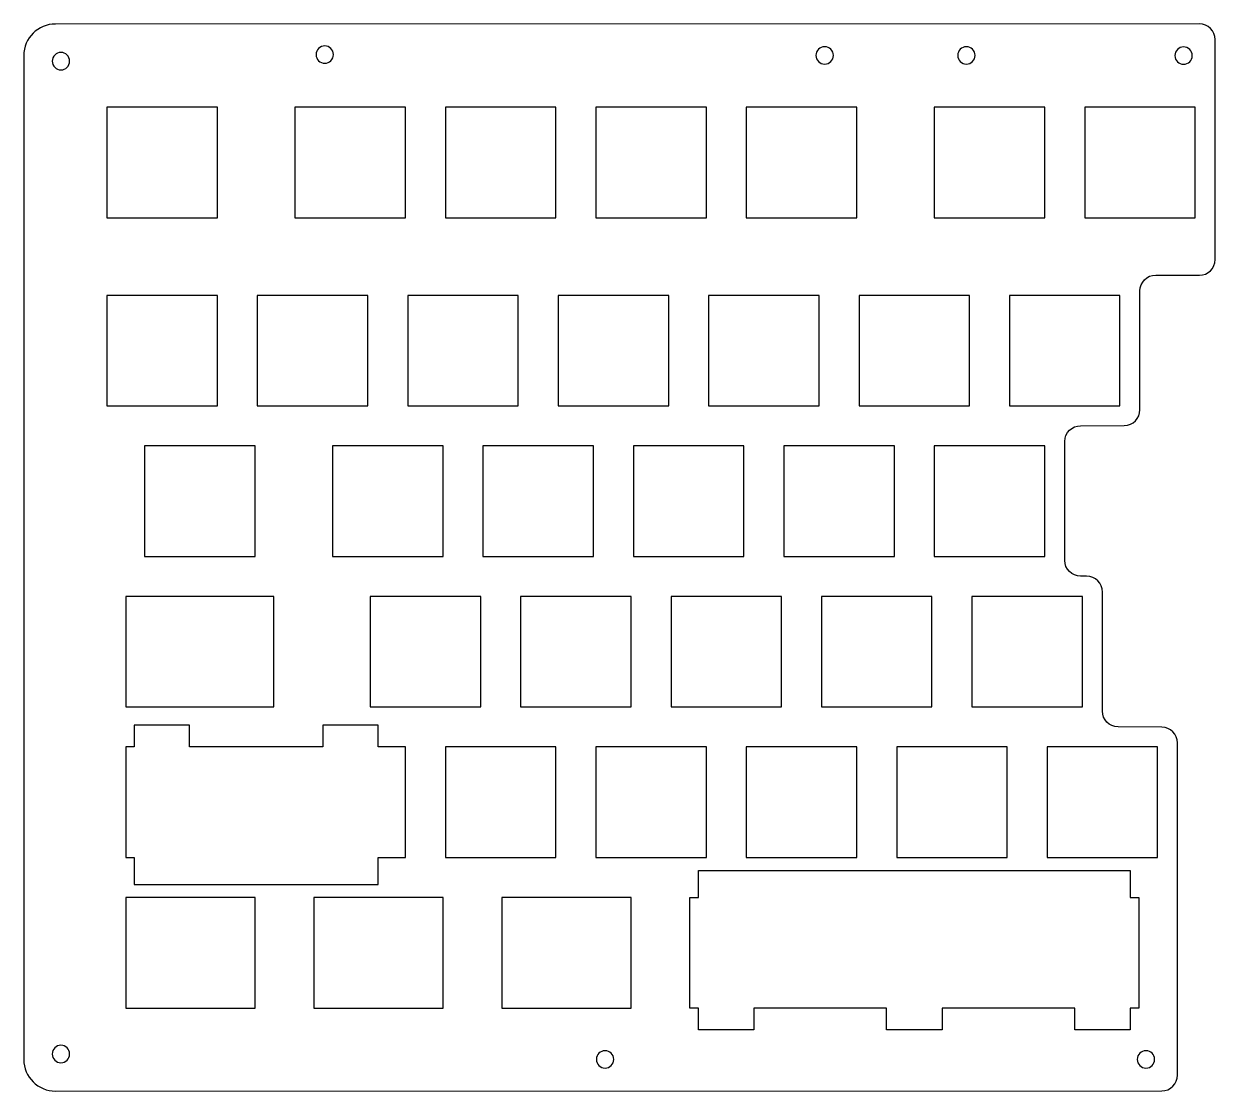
# Model space of a CAD drawing. Header units: inches. Extents: x 75 to 226, y 82 to 217.
import ezdxf

# ---------------------------------------------------------------- set-up
doc = ezdxf.new("R2010")
doc.units = ezdxf.units.IN
doc.header["$MEASUREMENT"] = 0
doc.layers.add('Layer 1', color=7, linetype='Continuous')

# ---------------------------------------------------------------- blocks, each defined once
blk = doc.blocks.new('block 2')
at = {"layer": 'Layer 1', "color": 173, "lineweight": 25, "true_color": 0x6d6cb2}
blk.add_open_spline([(78.67, 217.45), (78.67, 217.45), (223.54, 217.47), (223.54, 217.47), (224.65, 217.47), (225.54, 216.58), (225.54, 215.47), (225.54, 215.47), (225.54, 187.65), (225.54, 187.65), (225.54, 186.54), (224.64, 185.64), (223.54, 185.65), (223.54, 185.65), (218.03, 185.67), (218.03, 185.67), (216.92, 185.68), (216.02, 184.78), (216.02, 183.67), (216.02, 183.67), (216.02, 168.63), (216.02, 168.63), (216.02, 167.52), (215.13, 166.63), (214.02, 166.63), (214.02, 166.63), (208.49, 166.61), (208.49, 166.61), (207.39, 166.61), (206.49, 165.72), (206.49, 164.61), (206.49, 164.61), (206.49, 149.56), (206.49, 149.56), (206.49, 148.46), (207.39, 147.56), (208.49, 147.56), (208.49, 147.56), (209.26, 147.56), (209.26, 147.56), (210.36, 147.56), (211.26, 146.66), (211.26, 145.56), (211.26, 145.56), (211.26, 130.5), (211.26, 130.5), (211.26, 129.4), (212.15, 128.5), (213.25, 128.5), (213.25, 128.5), (218.79, 128.47), (218.79, 128.47), (219.89, 128.46), (220.78, 127.57), (220.78, 126.47), (220.78, 126.47), (220.78, 84.42), (220.78, 84.42), (220.78, 83.31), (219.89, 82.42), (218.78, 82.42), (218.78, 82.42), (78.67, 82.39), (78.67, 82.39), (76.46, 82.39), (74.67, 84.18), (74.67, 86.39), (74.67, 86.39), (74.67, 213.45), (74.67, 213.45), (74.67, 215.66), (76.46, 217.45), (78.67, 217.45)], degree=3, knots=[0, 0, 0, 0, 1, 1, 1, 2, 2, 2, 3, 3, 3, 4, 4, 4, 5, 5, 5, 6, 6, 6, 7, 7, 7, 8, 8, 8, 9, 9, 9, 10, 10, 10, 11, 11, 11, 12, 12, 12, 13, 13, 13, 14, 14, 14, 15, 15, 15, 16, 16, 16, 17, 17, 17, 18, 18, 18, 19, 19, 19, 20, 20, 20, 21, 21, 21, 22, 22, 22, 23, 23, 23, 24, 24, 24, 24], dxfattribs=at)
blk = doc.blocks.new('block 3')
at = {"layer": 'Layer 1', "color": 195, "lineweight": 25, "true_color": 0x794d9e}
blk.add_open_spline([(80.47, 212.75), (80.47, 212.14), (79.98, 211.65), (79.37, 211.65), (78.76, 211.65), (78.27, 212.14), (78.27, 212.75), (78.27, 213.36), (78.76, 213.85), (79.37, 213.85), (79.98, 213.85), (80.47, 213.36), (80.47, 212.75)], degree=3, knots=[0, 0, 0, 0, 1, 1, 1, 2, 2, 2, 3, 3, 3, 4, 4, 4, 4], dxfattribs=at)
blk = doc.blocks.new('block 4')
at = {"layer": 'Layer 1', "color": 195, "lineweight": 25, "true_color": 0x794d9e}
blk.add_open_spline([(80.47, 87.09), (80.47, 86.48), (79.98, 85.99), (79.37, 85.99), (78.76, 85.99), (78.27, 86.48), (78.27, 87.09), (78.27, 87.7), (78.76, 88.19), (79.37, 88.19), (79.98, 88.19), (80.47, 87.7), (80.47, 87.09)], degree=3, knots=[0, 0, 0, 0, 1, 1, 1, 2, 2, 2, 3, 3, 3, 4, 4, 4, 4], dxfattribs=at)
blk = doc.blocks.new('block 5')
at = {"layer": 'Layer 1', "color": 195, "lineweight": 25, "true_color": 0x794d9e}
blk.add_open_spline([(149.38, 86.41), (149.38, 85.8), (148.89, 85.31), (148.28, 85.31), (147.67, 85.31), (147.18, 85.8), (147.18, 86.41), (147.18, 87.02), (147.67, 87.51), (148.28, 87.51), (148.89, 87.51), (149.38, 87.02), (149.38, 86.41)], degree=3, knots=[0, 0, 0, 0, 1, 1, 1, 2, 2, 2, 3, 3, 3, 4, 4, 4, 4], dxfattribs=at)
blk = doc.blocks.new('block 6')
at = {"layer": 'Layer 1', "color": 195, "lineweight": 25, "true_color": 0x794d9e}
blk.add_open_spline([(113.88, 213.58), (113.88, 212.97), (113.39, 212.48), (112.78, 212.48), (112.17, 212.48), (111.68, 212.97), (111.68, 213.58), (111.68, 214.18), (112.17, 214.68), (112.78, 214.68), (113.39, 214.68), (113.88, 214.18), (113.88, 213.58)], degree=3, knots=[0, 0, 0, 0, 1, 1, 1, 2, 2, 2, 3, 3, 3, 4, 4, 4, 4], dxfattribs=at)
blk = doc.blocks.new('block 7')
at = {"layer": 'Layer 1', "color": 195, "lineweight": 25, "true_color": 0x794d9e}
blk.add_open_spline([(217.88, 86.41), (217.88, 85.8), (217.39, 85.31), (216.78, 85.31), (216.17, 85.31), (215.68, 85.8), (215.68, 86.41), (215.68, 87.02), (216.17, 87.51), (216.78, 87.51), (217.39, 87.51), (217.88, 87.02), (217.88, 86.41)], degree=3, knots=[0, 0, 0, 0, 1, 1, 1, 2, 2, 2, 3, 3, 3, 4, 4, 4, 4], dxfattribs=at)
blk = doc.blocks.new('block 8')
at = {"layer": 'Layer 1', "color": 195, "lineweight": 25, "true_color": 0x794d9e}
blk.add_open_spline([(222.64, 213.45), (222.64, 212.84), (222.15, 212.35), (221.54, 212.35), (220.94, 212.35), (220.44, 212.84), (220.44, 213.45), (220.44, 214.06), (220.94, 214.55), (221.54, 214.55), (222.15, 214.55), (222.64, 214.06), (222.64, 213.45)], degree=3, knots=[0, 0, 0, 0, 1, 1, 1, 2, 2, 2, 3, 3, 3, 4, 4, 4, 4], dxfattribs=at)
blk = doc.blocks.new('block 9')
at = {"layer": 'Layer 1', "color": 195, "lineweight": 25, "true_color": 0x794d9e}
blk.add_open_spline([(177.19, 213.48), (177.19, 212.87), (176.7, 212.38), (176.09, 212.38), (175.48, 212.38), (174.99, 212.87), (174.99, 213.48), (174.99, 214.08), (175.48, 214.58), (176.09, 214.58), (176.7, 214.58), (177.19, 214.08), (177.19, 213.48)], degree=3, knots=[0, 0, 0, 0, 1, 1, 1, 2, 2, 2, 3, 3, 3, 4, 4, 4, 4], dxfattribs=at)
blk = doc.blocks.new('block 10')
at = {"layer": 'Layer 1', "color": 195, "lineweight": 25, "true_color": 0x794d9e}
blk.add_open_spline([(195.14, 213.48), (195.14, 212.87), (194.65, 212.38), (194.04, 212.38), (193.43, 212.38), (192.94, 212.87), (192.94, 213.48), (192.94, 214.08), (193.43, 214.58), (194.04, 214.58), (194.65, 214.58), (195.14, 214.08), (195.14, 213.48)], degree=3, knots=[0, 0, 0, 0, 1, 1, 1, 2, 2, 2, 3, 3, 3, 4, 4, 4, 4], dxfattribs=at)
blk = doc.blocks.new('block 11')
at = {"layer": 'Layer 1', "color": 178, "lineweight": 25, "true_color": 0x010101}
blk.add_lwpolyline([(159.01, 106.91), (160.1, 106.91), (160.1, 110.31), (163.6, 110.31), (167.1, 110.31), (183.91, 110.31), (183.98, 110.31), (187.41, 110.31), (187.48, 110.31), (190.91, 110.31), (190.98, 110.31), (207.79, 110.31), (211.29, 110.31), (214.79, 110.31), (214.79, 106.91), (215.88, 106.91), (215.88, 92.91), (214.79, 92.91), (214.79, 90.16), (207.79, 90.16), (207.79, 92.91), (206.35, 92.91), (201.88, 92.91), (194.44, 92.91), (192.35, 92.91), (190.98, 92.91), (190.98, 90.16), (190.91, 90.16), (183.98, 90.16), (183.91, 90.16), (183.91, 92.91), (182.54, 92.91), (180.44, 92.91), (175.39, 92.91), (173.01, 92.91), (168.54, 92.91), (167.1, 92.91), (167.1, 90.16), (160.1, 90.16), (160.1, 92.91), (159.01, 92.91), (159.01, 106.91)], dxfattribs=at)
blk = doc.blocks.new('block 12')
at = {"layer": 'Layer 1', "color": 178, "lineweight": 25, "true_color": 0x010101}
blk.add_lwpolyline([(111.1, 125.96), (109.01, 125.96), (101.58, 125.96), (97.1, 125.96), (95.66, 125.96), (95.66, 128.71), (88.66, 128.71), (88.66, 125.96), (87.58, 125.96), (87.58, 111.96), (88.66, 111.96), (88.66, 108.56), (92.16, 108.56), (95.66, 108.56), (112.54, 108.56), (116.04, 108.56), (119.54, 108.56), (119.54, 111.96), (123.01, 111.96), (123.01, 125.96), (119.54, 125.96), (119.54, 128.71), (112.54, 128.71), (112.54, 125.96), (111.1, 125.96)], dxfattribs=at)
blk = doc.blocks.new('block 13')
at = {"layer": 'Layer 1', "color": 178, "lineweight": 25, "true_color": 0x010101}
blk.add_lwpolyline([(87.58, 131.01), (92.34, 131.01), (101.58, 131.01), (106.34, 131.01), (106.34, 145.01), (101.58, 145.01), (92.34, 145.01), (87.58, 145.01), (87.58, 131.01)], dxfattribs=at)
blk = doc.blocks.new('block 14')
at = {"layer": 'Layer 1', "color": 178, "lineweight": 25, "true_color": 0x010101}
blk.add_lwpolyline([(111.39, 92.91), (113.77, 92.91), (125.39, 92.91), (127.77, 92.91), (127.77, 106.91), (125.39, 106.91), (113.77, 106.91), (111.39, 106.91), (111.39, 92.91)], dxfattribs=at)
blk = doc.blocks.new('block 15')
at = {"layer": 'Layer 1', "color": 178, "lineweight": 25, "true_color": 0x010101}
blk.add_lwpolyline([(135.2, 92.91), (137.58, 92.91), (149.2, 92.91), (151.58, 92.91), (151.58, 106.91), (149.2, 106.91), (137.58, 106.91), (135.2, 106.91), (135.2, 92.91)], dxfattribs=at)
blk = doc.blocks.new('block 16')
at = {"layer": 'Layer 1', "color": 178, "lineweight": 25, "true_color": 0x010101}
blk.add_lwpolyline([(87.58, 92.91), (89.96, 92.91), (101.58, 92.91), (103.96, 92.91), (103.96, 106.91), (101.58, 106.91), (89.96, 106.91), (87.58, 106.91), (87.58, 92.91)], dxfattribs=at)
blk = doc.blocks.new('block 17')
at = {"layer": 'Layer 1', "color": 178, "lineweight": 25, "true_color": 0x010101}
blk.add_lwpolyline([(85.19, 192.93), (99.19, 192.93), (99.19, 206.93), (85.19, 206.93), (85.19, 192.93)], dxfattribs=at)
blk = doc.blocks.new('block 18')
at = {"layer": 'Layer 1', "color": 178, "lineweight": 25, "true_color": 0x010101}
blk.add_lwpolyline([(109.01, 192.93), (123.01, 192.93), (123.01, 206.93), (109.01, 206.93), (109.01, 192.93)], dxfattribs=at)
blk = doc.blocks.new('block 19')
at = {"layer": 'Layer 1', "color": 178, "lineweight": 25, "true_color": 0x010101}
blk.add_lwpolyline([(128.06, 192.93), (142.06, 192.93), (142.06, 206.93), (128.06, 206.93), (128.06, 192.93)], dxfattribs=at)
blk = doc.blocks.new('block 20')
at = {"layer": 'Layer 1', "color": 178, "lineweight": 25, "true_color": 0x010101}
blk.add_lwpolyline([(147.11, 192.93), (161.11, 192.93), (161.11, 206.93), (147.11, 206.93), (147.11, 192.93)], dxfattribs=at)
blk = doc.blocks.new('block 21')
at = {"layer": 'Layer 1', "color": 178, "lineweight": 25, "true_color": 0x010101}
blk.add_lwpolyline([(166.16, 192.93), (180.16, 192.93), (180.16, 206.93), (166.16, 206.93), (166.16, 192.93)], dxfattribs=at)
blk = doc.blocks.new('block 22')
at = {"layer": 'Layer 1', "color": 178, "lineweight": 25, "true_color": 0x010101}
blk.add_lwpolyline([(189.97, 192.93), (203.97, 192.93), (203.97, 206.93), (189.97, 206.93), (189.97, 192.93)], dxfattribs=at)
blk = doc.blocks.new('block 23')
at = {"layer": 'Layer 1', "color": 178, "lineweight": 25, "true_color": 0x010101}
blk.add_lwpolyline([(209.02, 192.93), (223.02, 192.93), (223.02, 206.93), (209.02, 206.93), (209.02, 192.93)], dxfattribs=at)
blk = doc.blocks.new('block 24')
at = {"layer": 'Layer 1', "color": 178, "lineweight": 25, "true_color": 0x010101}
blk.add_lwpolyline([(85.19, 169.11), (99.19, 169.11), (99.19, 183.11), (85.19, 183.11), (85.19, 169.11)], dxfattribs=at)
blk = doc.blocks.new('block 25')
at = {"layer": 'Layer 1', "color": 178, "lineweight": 25, "true_color": 0x010101}
blk.add_lwpolyline([(104.24, 169.11), (118.24, 169.11), (118.24, 183.11), (104.24, 183.11), (104.24, 169.11)], dxfattribs=at)
blk = doc.blocks.new('block 26')
at = {"layer": 'Layer 1', "color": 178, "lineweight": 25, "true_color": 0x010101}
blk.add_lwpolyline([(123.29, 169.11), (137.29, 169.11), (137.29, 183.11), (123.29, 183.11), (123.29, 169.11)], dxfattribs=at)
blk = doc.blocks.new('block 27')
at = {"layer": 'Layer 1', "color": 178, "lineweight": 25, "true_color": 0x010101}
blk.add_lwpolyline([(142.34, 169.11), (156.34, 169.11), (156.34, 183.11), (142.34, 183.11), (142.34, 169.11)], dxfattribs=at)
blk = doc.blocks.new('block 28')
at = {"layer": 'Layer 1', "color": 178, "lineweight": 25, "true_color": 0x010101}
blk.add_lwpolyline([(161.39, 169.11), (175.39, 169.11), (175.39, 183.11), (161.39, 183.11), (161.39, 169.11)], dxfattribs=at)
blk = doc.blocks.new('block 29')
at = {"layer": 'Layer 1', "color": 178, "lineweight": 25, "true_color": 0x010101}
blk.add_lwpolyline([(180.44, 169.11), (194.44, 169.11), (194.44, 183.11), (180.44, 183.11), (180.44, 169.11)], dxfattribs=at)
blk = doc.blocks.new('block 30')
at = {"layer": 'Layer 1', "color": 178, "lineweight": 25, "true_color": 0x010101}
blk.add_lwpolyline([(199.49, 169.11), (213.49, 169.11), (213.49, 183.11), (199.49, 183.11), (199.49, 169.11)], dxfattribs=at)
blk = doc.blocks.new('block 31')
at = {"layer": 'Layer 1', "color": 178, "lineweight": 25, "true_color": 0x010101}
blk.add_lwpolyline([(113.77, 150.06), (127.77, 150.06), (127.77, 164.06), (113.77, 164.06), (113.77, 150.06)], dxfattribs=at)
blk = doc.blocks.new('block 32')
at = {"layer": 'Layer 1', "color": 178, "lineweight": 25, "true_color": 0x010101}
blk.add_lwpolyline([(132.82, 150.06), (146.82, 150.06), (146.82, 164.06), (132.82, 164.06), (132.82, 150.06)], dxfattribs=at)
blk = doc.blocks.new('block 33')
at = {"layer": 'Layer 1', "color": 178, "lineweight": 25, "true_color": 0x010101}
blk.add_lwpolyline([(170.92, 150.06), (184.92, 150.06), (184.92, 164.06), (170.92, 164.06), (170.92, 150.06)], dxfattribs=at)
blk = doc.blocks.new('block 34')
at = {"layer": 'Layer 1', "color": 178, "lineweight": 25, "true_color": 0x010101}
blk.add_lwpolyline([(189.97, 150.06), (203.97, 150.06), (203.97, 164.06), (189.97, 164.06), (189.97, 150.06)], dxfattribs=at)
blk = doc.blocks.new('block 35')
at = {"layer": 'Layer 1', "color": 178, "lineweight": 25, "true_color": 0x010101}
blk.add_lwpolyline([(118.53, 131.01), (132.53, 131.01), (132.53, 145.01), (118.53, 145.01), (118.53, 131.01)], dxfattribs=at)
blk = doc.blocks.new('block 36')
at = {"layer": 'Layer 1', "color": 178, "lineweight": 25, "true_color": 0x010101}
blk.add_lwpolyline([(137.58, 131.01), (151.58, 131.01), (151.58, 145.01), (137.58, 145.01), (137.58, 131.01)], dxfattribs=at)
blk = doc.blocks.new('block 37')
at = {"layer": 'Layer 1', "color": 178, "lineweight": 25, "true_color": 0x010101}
blk.add_lwpolyline([(156.63, 131.01), (170.63, 131.01), (170.63, 145.01), (156.63, 145.01), (156.63, 131.01)], dxfattribs=at)
blk = doc.blocks.new('block 38')
at = {"layer": 'Layer 1', "color": 178, "lineweight": 25, "true_color": 0x010101}
blk.add_lwpolyline([(175.68, 131.01), (189.68, 131.01), (189.68, 145.01), (175.68, 145.01), (175.68, 131.01)], dxfattribs=at)
blk = doc.blocks.new('block 39')
at = {"layer": 'Layer 1', "color": 178, "lineweight": 25, "true_color": 0x010101}
blk.add_lwpolyline([(194.73, 131.01), (208.73, 131.01), (208.73, 145.01), (194.73, 145.01), (194.73, 131.01)], dxfattribs=at)
blk = doc.blocks.new('block 40')
at = {"layer": 'Layer 1', "color": 178, "lineweight": 25, "true_color": 0x010101}
blk.add_lwpolyline([(128.06, 111.96), (142.06, 111.96), (142.06, 125.96), (128.06, 125.96), (128.06, 111.96)], dxfattribs=at)
blk = doc.blocks.new('block 41')
at = {"layer": 'Layer 1', "color": 178, "lineweight": 25, "true_color": 0x010101}
blk.add_lwpolyline([(147.11, 111.96), (161.11, 111.96), (161.11, 125.96), (147.11, 125.96), (147.11, 111.96)], dxfattribs=at)
blk = doc.blocks.new('block 42')
at = {"layer": 'Layer 1', "color": 178, "lineweight": 25, "true_color": 0x010101}
blk.add_lwpolyline([(166.16, 111.96), (180.16, 111.96), (180.16, 125.96), (166.16, 125.96), (166.16, 111.96)], dxfattribs=at)
blk = doc.blocks.new('block 43')
at = {"layer": 'Layer 1', "color": 178, "lineweight": 25, "true_color": 0x010101}
blk.add_lwpolyline([(185.21, 111.96), (199.21, 111.96), (199.21, 125.96), (185.21, 125.96), (185.21, 111.96)], dxfattribs=at)
blk = doc.blocks.new('block 44')
at = {"layer": 'Layer 1', "color": 178, "lineweight": 25, "true_color": 0x010101}
blk.add_lwpolyline([(204.26, 111.96), (218.26, 111.96), (218.26, 125.96), (204.26, 125.96), (204.26, 111.96)], dxfattribs=at)
blk = doc.blocks.new('block 45')
at = {"layer": 'Layer 1', "color": 178, "lineweight": 25, "true_color": 0x010101}
blk.add_lwpolyline([(89.96, 150.06), (103.96, 150.06), (103.96, 164.06), (89.96, 164.06), (89.96, 150.06)], dxfattribs=at)
blk = doc.blocks.new('block 46')
at = {"layer": 'Layer 1', "color": 178, "lineweight": 25, "true_color": 0x010101}
blk.add_lwpolyline([(151.87, 150.06), (165.87, 150.06), (165.87, 164.06), (151.87, 164.06), (151.87, 150.06)], dxfattribs=at)

msp = doc.modelspace()

# ---------------------------------------------------------------- block references
at = {"layer": 'Layer 1'}
for name in ['block 2', 'block 6', 'block 9', 'block 10', 'block 8', 'block 3', 'block 17', 'block 18', 'block 19', 'block 20', 'block 21', 'block 22', 'block 23', 'block 24', 'block 25', 'block 26', 'block 27', 'block 28', 'block 29', 'block 30', 'block 45', 'block 31', 'block 32', 'block 46', 'block 33', 'block 34', 'block 13', 'block 35', 'block 36', 'block 37', 'block 38', 'block 39', 'block 12', 'block 40', 'block 41', 'block 42', 'block 43', 'block 44', 'block 11', 'block 16', 'block 14', 'block 15', 'block 4', 'block 5', 'block 7']:
    msp.add_blockref(name, (0, 0), dxfattribs=at)

doc.saveas('drawing.dxf')
